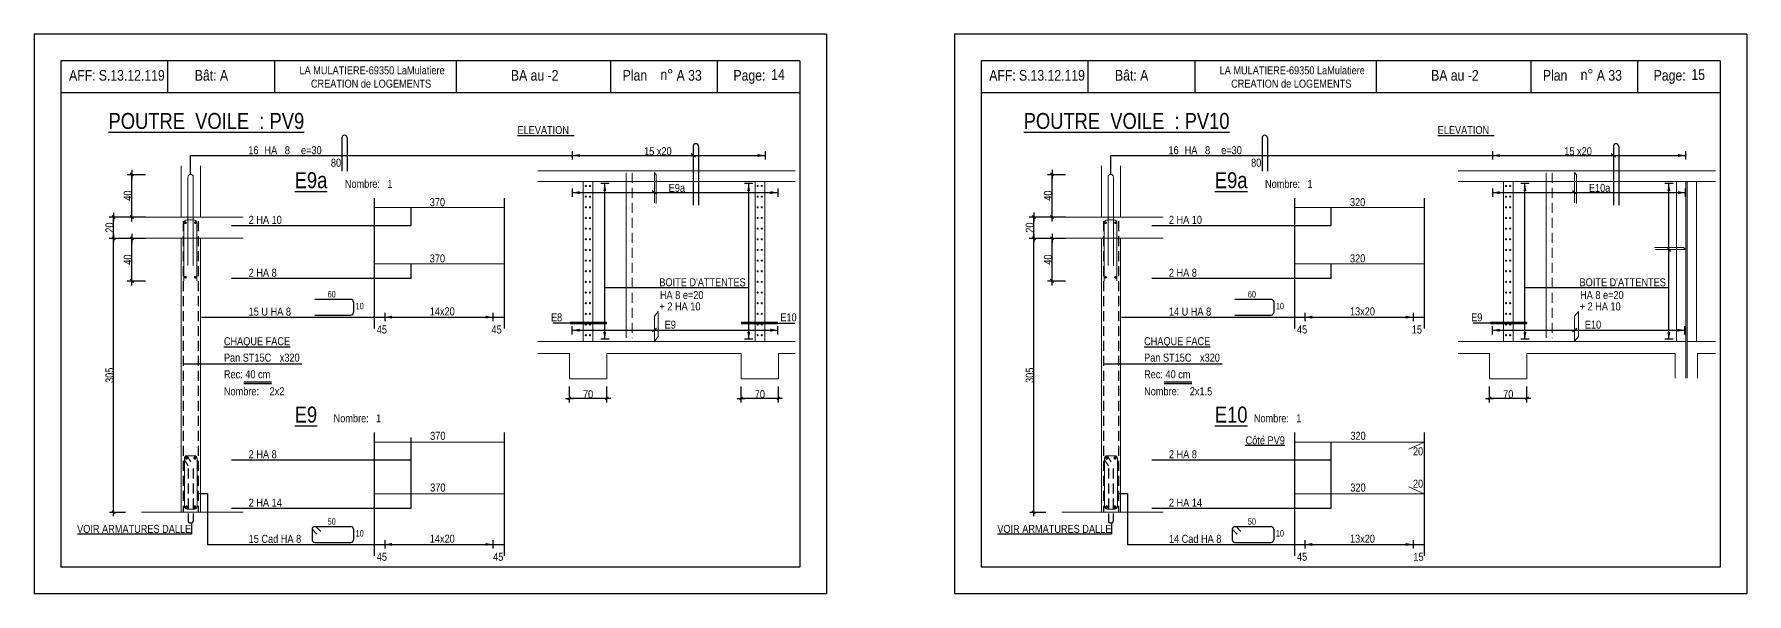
# Model space of a CAD drawing. Header units: metres. Extents: x -9927 to 45032, y -190416 to 12166.
# Drawn here: x 23871 to 27081, y -159147 to -158097 of the extents above; entities that cross this region are included whole.
import ezdxf
from ezdxf.enums import TextEntityAlignment as Align

# ---------------------------------------------------------------- set-up
doc = ezdxf.new("R2010")
doc.units = ezdxf.units.M
doc.header["$PDMODE"] = 65
doc.linetypes.add('CACHE2', pattern=[0.1875, 0.125, -0.0625])
for name, color, linetype in [('01_cote_gen', 4, 'Continuous'), ('01_fenetres', 171, 'Continuous'), ('01_linteaux', 3, 'Continuous'), ('01_sem', 42, 'Continuous'), ('01_texte', 230, 'Continuous'), ('AA_COTES', 2, 'Continuous')]:
    doc.layers.add(name, color=color, linetype=linetype)
doc.styles.add('STYLE2', font='ARIALN.TTF')
doc.dimstyles.new('JB25', dxfattribs={"dimscale": 0.1, "dimtxt": 150, "dimasz": 17, "dimexe": 0.1, "dimexo": 0.1, "dimgap": 0.09, "dimtad": 1, "dimdec": 1, "dimlfac": 0.5, "dimdsep": 46, "dimtxsty": 'STYLE2', "dimblk1": 'BOND_G', "dimblk2": 'BOND_D', "dimsah": 1, "dimcen": 1.5, "dimdle": 0.01, "dimse1": 1, "dimse2": 1, "dimclrd": 4, "dimclre": 2, "dimclrt": 5, "dimadec": 0, "dimazin": 0, "dimtfac": 2.333333, "dimtdec": 1, "dimtix": 1, "dimtmove": 2, "dimatfit": 3, "dimldrblk": 'BOND_G', "dimfxl": 1, "dimtolj": 1, "dimtzin": 0, "dimarcsym": 0})
doc.dimstyles.new('JB50', dxfattribs={"dimscale": 0.1, "dimtxt": 150, "dimasz": 15, "dimexe": 0.1, "dimexo": 0.1, "dimgap": 0.09, "dimtad": 1, "dimdec": 1, "dimdsep": 46, "dimtxsty": 'STYLE2', "dimblk1": 'BOND_G', "dimblk2": 'BOND_D', "dimsah": 1, "dimcen": 1.5, "dimdle": 0.01, "dimse1": 1, "dimse2": 1, "dimclrd": 4, "dimclre": 2, "dimclrt": 6, "dimazin": 2, "dimtfac": 2.333333, "dimtdec": 1, "dimtix": 1, "dimtmove": 2, "dimatfit": 3, "dimldrblk": 'BOND_G', "dimfxl": 1, "dimtolj": 1, "dimtzin": 0, "dimarcsym": 0})

# ---------------------------------------------------------------- blocks, each defined once
blk = doc.blocks.new('BOND_G')
at = {"layer": 'AA_COTES', "color": 0}
for p, q in [((5, 0), (-5, 0)), ((1.8, 1.8), (-1.8, -1.8)), ((0, -5), (0, 15))]:
    blk.add_line(p, q, dxfattribs=at)
blk = doc.blocks.new('BOND_D')
at = {"layer": 'AA_COTES', "color": 0}
for p, q in [((5, 0), (-5, 0)), ((-1.8, -1.8), (1.8, 1.8)), ((0, 5), (0, -15))]:
    blk.add_line(p, q, dxfattribs=at)
blk = doc.blocks.new('*D1509')
at = {"layer": '01_cote_gen', "color": 4, "linetype": 'Continuous', "lineweight": -2, "transparency": 16777216}
blk.add_line((24054.4, -158558), (24054.4, -158481.4), dxfattribs=at)
at = {"layer": 'DEFPOINTS', "color": 0, "linetype": 'Continuous', "lineweight": 0, "transparency": 16777216}
for p in [(24054.4, -158479.7), (24128.7, -158479.7), (24134.2, -158559.7)]:
    blk.add_point(p, dxfattribs=at)
at = {"layer": '01_cote_gen', "color": 4, "linetype": 'Continuous', "lineweight": -2, "transparency": 16777216, "xscale": 1.7, "yscale": 1.7, "zscale": 1.7}
for name, p, rotation in [('BOND_D', (24054.4, -158479.7), 90), ('BOND_G', (24054.4, -158559.7), 270)]:
    blk.add_blockref(name, p, dxfattribs=dict(at, rotation=rotation))
at = {"layer": '01_cote_gen', "color": 5, "linetype": 'Continuous', "lineweight": 0, "transparency": 16777216, "insert": (24046.7, -158519.7), "char_height": 15, "attachment_point": 5, "rotation": 90, "style": 'STYLE2'}
blk.add_mtext('\\A1;40', dxfattribs=at)
blk = doc.blocks.new('*D1510')
at = {"layer": '01_cote_gen', "color": 4, "linetype": 'Continuous', "lineweight": -2, "transparency": 16777216}
blk.add_line((24020.3, -158478), (24020.3, -158441.4), dxfattribs=at)
at = {"layer": 'DEFPOINTS', "color": 0, "linetype": 'Continuous', "lineweight": 0, "transparency": 16777216}
for p in [(24020.3, -158439.7), (24095.9, -158439.7), (24095.9, -158479.7)]:
    blk.add_point(p, dxfattribs=at)
at = {"layer": '01_cote_gen', "color": 4, "linetype": 'Continuous', "lineweight": -2, "transparency": 16777216, "xscale": 1.7, "yscale": 1.7, "zscale": 1.7}
for name, p, rotation in [('BOND_D', (24020.3, -158439.7), 90), ('BOND_G', (24020.3, -158479.7), 270)]:
    blk.add_blockref(name, p, dxfattribs=dict(at, rotation=rotation))
at = {"layer": '01_cote_gen', "color": 5, "linetype": 'Continuous', "lineweight": 0, "transparency": 16777216, "insert": (24012.6, -158459.7), "char_height": 15, "attachment_point": 5, "rotation": 90, "style": 'STYLE2'}
blk.add_mtext('\\A1;20', dxfattribs=at)
blk = doc.blocks.new('*D1511')
at = {"layer": '01_cote_gen', "color": 4, "lineweight": -2, "transparency": 16777216}
blk.add_line((24054.4, -158438), (24054.4, -158361.4), dxfattribs=at)
at = {"layer": 'DEFPOINTS', "color": 0, "lineweight": 0, "transparency": 16777216}
for p in [(24054.4, -158359.7), (24150.8, -158359.7), (24119.3, -158439.7)]:
    blk.add_point(p, dxfattribs=at)
at = {"layer": '01_cote_gen', "color": 4, "lineweight": -2, "transparency": 16777216, "xscale": 1.7, "yscale": 1.7, "zscale": 1.7}
for name, p, rotation in [('BOND_D', (24054.4, -158359.7), 90), ('BOND_G', (24054.4, -158439.7), 270)]:
    blk.add_blockref(name, p, dxfattribs=dict(at, rotation=rotation))
at = {"layer": '01_cote_gen', "color": 5, "lineweight": 0, "transparency": 16777216, "insert": (24046.7, -158399.7), "char_height": 15, "attachment_point": 5, "rotation": 90, "style": 'STYLE2'}
blk.add_mtext('\\A1;40', dxfattribs=at)
blk = doc.blocks.new('*D1512')
at = {"layer": '01_cote_gen', "color": 4, "lineweight": -2, "transparency": 16777216}
blk.add_line((25265, -158780), (25198, -158780), dxfattribs=at)
at = {"layer": 'DEFPOINTS', "color": 0, "lineweight": 0, "transparency": 16777216}
for p in [(25196.5, -158743.1), (25266.5, -158743.1), (25196.5, -158780)]:
    blk.add_point(p, dxfattribs=at)
at = {"layer": '01_cote_gen', "color": 4, "lineweight": -2, "transparency": 16777216, "xscale": 1.5, "yscale": 1.5, "zscale": 1.5, "rotation": 180}
blk.add_blockref('BOND_D', (25196.5, -158780), dxfattribs=at)
at = {"layer": '01_cote_gen', "color": 4, "lineweight": -2, "transparency": 16777216, "xscale": 1.5, "yscale": 1.5, "zscale": 1.5}
blk.add_blockref('BOND_G', (25266.5, -158780), dxfattribs=at)
at = {"layer": '01_cote_gen', "color": 6, "lineweight": 0, "transparency": 16777216, "insert": (25231.5, -158772.3), "char_height": 15, "attachment_point": 5, "style": 'STYLE2'}
blk.add_mtext('\\A1;70', dxfattribs=at)
blk = doc.blocks.new('*D1508')
at = {"layer": '01_cote_gen', "color": 4, "lineweight": -2, "transparency": 16777216}
blk.add_line((24943, -158780), (24876, -158780), dxfattribs=at)
at = {"layer": 'DEFPOINTS', "color": 0, "lineweight": 0, "transparency": 16777216}
for p in [(24874.5, -158743.1), (24944.5, -158743.1), (24874.5, -158780)]:
    blk.add_point(p, dxfattribs=at)
at = {"layer": '01_cote_gen', "color": 4, "lineweight": -2, "transparency": 16777216, "xscale": 1.5, "yscale": 1.5, "zscale": 1.5, "rotation": 180}
blk.add_blockref('BOND_D', (24874.5, -158780), dxfattribs=at)
at = {"layer": '01_cote_gen', "color": 4, "lineweight": -2, "transparency": 16777216, "xscale": 1.5, "yscale": 1.5, "zscale": 1.5}
blk.add_blockref('BOND_G', (24944.5, -158780), dxfattribs=at)
at = {"layer": '01_cote_gen', "color": 6, "lineweight": 0, "transparency": 16777216, "insert": (24909.5, -158772.3), "char_height": 15, "attachment_point": 5, "style": 'STYLE2'}
blk.add_mtext('\\A1;70', dxfattribs=at)
blk = doc.blocks.new('*D1513')
at = {"layer": '01_cote_gen', "color": 4, "linetype": 'Continuous', "lineweight": -2, "transparency": 16777216}
blk.add_line((25779.1, -158558), (25779.1, -158481.4), dxfattribs=at)
at = {"layer": 'DEFPOINTS', "color": 0, "linetype": 'Continuous', "lineweight": 0, "transparency": 16777216}
for p in [(25779.1, -158479.7), (25853.4, -158479.7), (25858.9, -158559.7)]:
    blk.add_point(p, dxfattribs=at)
at = {"layer": '01_cote_gen', "color": 4, "linetype": 'Continuous', "lineweight": -2, "transparency": 16777216, "xscale": 1.7, "yscale": 1.7, "zscale": 1.7}
for name, p, rotation in [('BOND_D', (25779.1, -158479.7), 90), ('BOND_G', (25779.1, -158559.7), 270)]:
    blk.add_blockref(name, p, dxfattribs=dict(at, rotation=rotation))
at = {"layer": '01_cote_gen', "color": 5, "linetype": 'Continuous', "lineweight": 0, "transparency": 16777216, "insert": (25771.5, -158519.7), "char_height": 15, "attachment_point": 5, "rotation": 90, "style": 'STYLE2'}
blk.add_mtext('\\A1;40', dxfattribs=at)
blk = doc.blocks.new('*D1514')
at = {"layer": '01_cote_gen', "color": 4, "linetype": 'Continuous', "lineweight": -2, "transparency": 16777216}
blk.add_line((25745, -158478), (25745, -158441.4), dxfattribs=at)
at = {"layer": 'DEFPOINTS', "color": 0, "linetype": 'Continuous', "lineweight": 0, "transparency": 16777216}
for p in [(25745, -158439.7), (25820.6, -158439.7), (25820.6, -158479.7)]:
    blk.add_point(p, dxfattribs=at)
at = {"layer": '01_cote_gen', "color": 4, "linetype": 'Continuous', "lineweight": -2, "transparency": 16777216, "xscale": 1.7, "yscale": 1.7, "zscale": 1.7}
for name, p, rotation in [('BOND_D', (25745, -158439.7), 90), ('BOND_G', (25745, -158479.7), 270)]:
    blk.add_blockref(name, p, dxfattribs=dict(at, rotation=rotation))
at = {"layer": '01_cote_gen', "color": 5, "linetype": 'Continuous', "lineweight": 0, "transparency": 16777216, "insert": (25737.4, -158459.7), "char_height": 15, "attachment_point": 5, "rotation": 90, "style": 'STYLE2'}
blk.add_mtext('\\A1;20', dxfattribs=at)
blk = doc.blocks.new('*D1515')
at = {"layer": '01_cote_gen', "color": 4, "lineweight": -2, "transparency": 16777216}
blk.add_line((25779.1, -158438), (25779.1, -158361.4), dxfattribs=at)
at = {"layer": 'DEFPOINTS', "color": 0, "lineweight": 0, "transparency": 16777216}
for p in [(25779.1, -158359.7), (25875.6, -158359.7), (25844, -158439.7)]:
    blk.add_point(p, dxfattribs=at)
at = {"layer": '01_cote_gen', "color": 4, "lineweight": -2, "transparency": 16777216, "xscale": 1.7, "yscale": 1.7, "zscale": 1.7}
for name, p, rotation in [('BOND_D', (25779.1, -158359.7), 90), ('BOND_G', (25779.1, -158439.7), 270)]:
    blk.add_blockref(name, p, dxfattribs=dict(at, rotation=rotation))
at = {"layer": '01_cote_gen', "color": 5, "lineweight": 0, "transparency": 16777216, "insert": (25771.5, -158399.7), "char_height": 15, "attachment_point": 5, "rotation": 90, "style": 'STYLE2'}
blk.add_mtext('\\A1;40', dxfattribs=at)
blk = doc.blocks.new('*D1516')
at = {"layer": '01_cote_gen', "color": 4, "lineweight": -2, "transparency": 16777216}
blk.add_line((26667.7, -158780), (26600.7, -158780), dxfattribs=at)
at = {"layer": 'DEFPOINTS', "color": 0, "lineweight": 0, "transparency": 16777216}
for p in [(26599.2, -158743.1), (26669.2, -158743.1), (26599.2, -158780)]:
    blk.add_point(p, dxfattribs=at)
at = {"layer": '01_cote_gen', "color": 4, "lineweight": -2, "transparency": 16777216, "xscale": 1.5, "yscale": 1.5, "zscale": 1.5, "rotation": 180}
blk.add_blockref('BOND_D', (26599.2, -158780), dxfattribs=at)
at = {"layer": '01_cote_gen', "color": 4, "lineweight": -2, "transparency": 16777216, "xscale": 1.5, "yscale": 1.5, "zscale": 1.5}
blk.add_blockref('BOND_G', (26669.2, -158780), dxfattribs=at)
at = {"layer": '01_cote_gen', "color": 6, "lineweight": 0, "transparency": 16777216, "insert": (26634.2, -158772.3), "char_height": 15, "attachment_point": 5, "style": 'STYLE2'}
blk.add_mtext('\\A1;70', dxfattribs=at)
blk = doc.blocks.new('*D1596')
at = {"layer": '01_cote_gen', "color": 4, "lineweight": -2, "ltscale": 0.5, "transparency": 16777216}
blk.add_line((24020.3, -158992.2), (24020.3, -158481.2), dxfattribs=at)
at = {"layer": 'DEFPOINTS', "color": 0, "lineweight": 0, "ltscale": 0.5, "transparency": 16777216}
for p in [(24020.3, -158479.7), (24089.4, -158479.7), (24089.4, -158993.7)]:
    blk.add_point(p, dxfattribs=at)
at = {"layer": '01_cote_gen', "color": 4, "lineweight": -2, "ltscale": 0.5, "transparency": 16777216, "xscale": 1.5, "yscale": 1.5, "zscale": 1.5}
for name, p, rotation in [('BOND_D', (24020.3, -158479.7), 90), ('BOND_G', (24020.3, -158993.7), 270)]:
    blk.add_blockref(name, p, dxfattribs=dict(at, rotation=rotation))
at = {"layer": '01_cote_gen', "color": 6, "lineweight": 0, "ltscale": 0.5, "transparency": 16777216, "insert": (24012.6, -158736.7), "char_height": 15, "attachment_point": 5, "rotation": 90, "style": 'STYLE2'}
blk.add_mtext('\\A1;305', dxfattribs=at)
blk = doc.blocks.new('*D1597')
at = {"layer": '01_cote_gen', "color": 4, "lineweight": -2, "ltscale": 0.5, "transparency": 16777216}
blk.add_line((25745, -158992.2), (25745, -158481.2), dxfattribs=at)
at = {"layer": 'DEFPOINTS', "color": 0, "lineweight": 0, "ltscale": 0.5, "transparency": 16777216}
for p in [(25745, -158479.7), (25814.1, -158479.7), (25814.1, -158993.7)]:
    blk.add_point(p, dxfattribs=at)
at = {"layer": '01_cote_gen', "color": 4, "lineweight": -2, "ltscale": 0.5, "transparency": 16777216, "xscale": 1.5, "yscale": 1.5, "zscale": 1.5}
for name, p, rotation in [('BOND_D', (25745, -158479.7), 90), ('BOND_G', (25745, -158993.7), 270)]:
    blk.add_blockref(name, p, dxfattribs=dict(at, rotation=rotation))
at = {"layer": '01_cote_gen', "color": 6, "lineweight": 0, "ltscale": 0.5, "transparency": 16777216, "insert": (25737.4, -158736.7), "char_height": 15, "attachment_point": 5, "rotation": 90, "style": 'STYLE2'}
blk.add_mtext('\\A1;305', dxfattribs=at)

msp = doc.modelspace()

# ---------------------------------------------------------------- linework, layer by layer
at = {"layer": '01_cote_gen', "color": 5, "linetype": 'Continuous', "lineweight": 0}
for p, q in [((24980.82, -158356.78), (24980.82, -158666.54)), ((26705.55, -158356.78), (26705.55, -158666.54))]:
    msp.add_line(p, q, dxfattribs=at)
at = {"layer": '01_cote_gen', "color": 5, "linetype": 'CACHE2', "lineweight": 0, "ltscale": 150}
for p, q in [((24991.96, -158356.78), (24991.96, -158667.02)), ((26716.69, -158356.78), (26716.69, -158667.02))]:
    msp.add_line(p, q, dxfattribs=at)
at = {"layer": '01_cote_gen', "lineweight": 0}
msp.add_line((25222.54, -158673.09), (25240.54, -158673.09), dxfattribs=at)
at = {"layer": '01_fenetres', "ltscale": 30}
for p, q in [((23921.49, -158146.73), (23921.49, -159096.73)), ((23921.49, -158146.73), (23921.49, -159096.73)), ((23921.49, -158146.73), (23921.49, -159096.73)), ((25306.49, -158146.73), (23921.49, -158146.73)), ((24121.49, -158146.73), (24121.49, -158206.73)), ((24321.89, -158146.73), (24321.89, -158206.73)), ((24662.06, -158146.73), (24662.06, -158206.73)), ((24952.36, -158206.73), (24952.36, -158146.73)), ((25152.36, -158206.73), (25152.36, -158146.73)), ((25306.49, -158146.73), (25306.49, -159096.73)), ((25646.22, -158146.73), (25646.22, -159096.73)), ((25646.22, -158146.73), (25646.22, -159096.73)), ((25646.22, -158146.73), (25646.22, -159096.73)), ((27031.22, -158146.73), (25646.22, -158146.73)), ((25846.22, -158146.73), (25846.22, -158206.73)), ((26046.62, -158146.73), (26046.62, -158206.73)), ((26386.79, -158146.73), (26386.79, -158206.73)), ((26677.09, -158206.73), (26677.09, -158146.73)), ((26877.09, -158206.73), (26877.09, -158146.73)), ((27031.22, -158146.73), (27031.22, -159096.73)), ((25306.49, -158206.73), (23921.49, -158206.73)), ((27031.22, -158206.73), (25646.22, -158206.73)), ((25306.49, -159096.73), (23921.49, -159096.73)), ((27031.22, -159096.73), (25646.22, -159096.73))]:
    msp.add_line(p, q, dxfattribs=at)
at = {"layer": '01_linteaux', "linetype": 'Continuous'}
for p, q in [((24447.96, -158291.35), (24447.96, -158353.53)), ((24457.96, -158291.35), (24457.96, -158353.53)), ((26172.69, -158291.35), (26172.69, -158353.53)), ((26182.69, -158291.35), (26182.69, -158353.53)), ((25106.59, -158307.23), (25106.59, -158417.26)), ((25116.59, -158307.23), (25116.59, -158417.75)), ((26831.32, -158307.23), (26831.32, -158417.26)), ((26841.32, -158307.23), (26841.32, -158417.75)), ((24397.27, -158594.16), (24464.86, -158594.16)), ((24397.27, -158623.77), (24464.86, -158623.77)), ((24469.86, -158599.16), (24469.86, -158618.77)), ((26122, -158594.16), (26189.59, -158594.16)), ((26122, -158623.77), (26189.59, -158623.77)), ((26194.59, -158599.16), (26194.59, -158618.77)), ((24392.27, -159025.61), (24392.27, -159045.22)), ((24392.27, -159025.61), (24401.28, -159034.61)), ((24397.27, -159020.61), (24464.86, -159020.61)), ((24399.47, -159020.61), (24408.47, -159029.61)), ((24469.86, -159025.61), (24469.86, -159045.22)), ((26117, -159025.61), (26117, -159045.22)), ((26117, -159025.61), (26126.01, -159034.61)), ((26122, -159020.61), (26189.59, -159020.61)), ((26124.2, -159020.61), (26133.2, -159029.61)), ((26194.59, -159025.61), (26194.59, -159045.22)), ((24397.27, -159050.22), (24464.86, -159050.22)), ((26122, -159050.22), (26189.59, -159050.22))]:
    msp.add_line(p, q, dxfattribs=at)
for centre, start, end in [((24452.96, -158291.35), 0, 180), ((25111.59, -158307.23), 90, 180), ((25111.59, -158307.23), 0, 90), ((26177.69, -158291.35), 0, 180), ((26836.32, -158307.23), 90, 180), ((26836.32, -158307.23), 0, 90), ((24464.86, -158599.16), 0, 90), ((24464.86, -158618.77), 270, 0), ((26189.59, -158599.16), 0, 90), ((26189.59, -158618.77), 270, 0), ((24397.27, -159025.61), 90, 180), ((24464.86, -159025.61), 0, 90), ((26122, -159025.61), 90, 180), ((26189.59, -159025.61), 0, 90), ((24397.27, -159045.22), 180, 270), ((24464.86, -159045.22), 270, 0), ((26122, -159045.22), 180, 270), ((26189.59, -159045.22), 270, 0)]:
    msp.add_arc(centre, 5, start, end, dxfattribs=at)
at = {"layer": '01_sem', "color": 2, "lineweight": 0, "ltscale": 7}
for p, q in [((24146.82, -158439.72), (24146.82, -158343.98)), ((24159.47, -158364.72), (24159.47, -158530.77)), ((24169.47, -158364.72), (24169.47, -158530.77)), ((24182.82, -158439.72), (24182.82, -158343.98)), ((24815.38, -158353.09), (25297.89, -158353.09)), ((25033.88, -158356.18), (25033.88, -158412.84)), ((25033.88, -158356.18), (25037.42, -158360.41)), ((25037.42, -158360.41), (25037.42, -158414.33)), ((25871.55, -158439.72), (25871.55, -158343.98)), ((25884.2, -158364.72), (25884.2, -158530.77)), ((25894.2, -158364.72), (25894.2, -158530.77)), ((25907.55, -158439.72), (25907.55, -158343.98)), ((26540.11, -158353.09), (27022.62, -158353.09)), ((26758.61, -158356.18), (26758.61, -158412.84)), ((26758.61, -158356.18), (26762.15, -158360.41)), ((26762.15, -158360.41), (26762.15, -158414.33)), ((24815.38, -158373.09), (25297.89, -158373.09)), ((24900.48, -158373.09), (24900.48, -158673.09)), ((24918.48, -158373.09), (24918.48, -158673.09)), ((25222.54, -158373.09), (25222.54, -158673.09)), ((25240.54, -158373.09), (25240.54, -158673.09)), ((26540.11, -158373.09), (27022.62, -158373.09)), ((26625.21, -158373.09), (26625.21, -158673.09)), ((26643.21, -158373.09), (26643.21, -158673.09)), ((26949.27, -158373.09), (26949.27, -158673.09)), ((26967.27, -158373.09), (26967.27, -158673.09)), ((26969.27, -158373.09), (26969.27, -158673.09)), ((26987.27, -158373.09), (26987.27, -158673.09)), ((24508.7, -158422.09), (24752.18, -158422.09)), ((26233.43, -158422.09), (26476.91, -158422.09)), ((24072.77, -158439.72), (24262.76, -158439.72)), ((24152.1, -158451.32), (24152.1, -158559.72)), ((24170.1, -158445.32), (24158.1, -158445.32)), ((24176.1, -158451.32), (24176.1, -158559.72)), ((25797.5, -158439.72), (25987.49, -158439.72)), ((25876.83, -158451.32), (25876.83, -158559.72)), ((25894.83, -158445.32), (25882.83, -158445.32)), ((25900.83, -158451.32), (25900.83, -158559.72)), ((24072.77, -158479.72), (24262.76, -158479.72)), ((24146.82, -158479.72), (24146.82, -158993.72)), ((24182.82, -158479.72), (24182.82, -158993.72)), ((25797.5, -158479.72), (25987.49, -158479.72)), ((25871.55, -158479.72), (25871.55, -158993.72)), ((25907.55, -158479.72), (25907.55, -158993.72)), ((24508.7, -158527.67), (24752.18, -158527.67)), ((26233.43, -158527.67), (26476.91, -158527.67)), ((26962.39, -158496.89), (26908.46, -158496.89)), ((26966.62, -158500.43), (26909.96, -158500.43)), ((26966.62, -158500.43), (26962.39, -158496.89)), ((25033.88, -158625.6), (25041.16, -158616.89)), ((25041.16, -158663.93), (25041.16, -158616.89)), ((26758.61, -158625.6), (26765.89, -158616.89)), ((26765.89, -158663.93), (26765.89, -158616.89)), ((25033.88, -158672.64), (25033.88, -158625.6)), ((26758.61, -158672.64), (26758.61, -158625.6)), ((24815.38, -158673.09), (25297.89, -158673.09)), ((25033.88, -158672.64), (25041.16, -158663.93)), ((26540.11, -158673.09), (26967.27, -158673.09)), ((26758.61, -158672.64), (26765.89, -158663.93)), ((26967.27, -158673.09), (26967.27, -158741.99)), ((26969.27, -158673.09), (26969.27, -158741.99)), ((26969.27, -158673.09), (27022.62, -158673.09)), ((24815.38, -158696.09), (24874.48, -158696.09)), ((24874.48, -158696.09), (24874.48, -158741.99)), ((24944.48, -158696.09), (25196.54, -158696.09)), ((24944.48, -158696.09), (24944.48, -158743.09)), ((25196.54, -158696.09), (25196.54, -158743.09)), ((25266.54, -158696.09), (25297.89, -158696.09)), ((25266.54, -158696.09), (25266.54, -158743.09)), ((26540.11, -158696.09), (26599.21, -158696.09)), ((26599.21, -158696.09), (26599.21, -158741.99)), ((26669.21, -158696.09), (26947.27, -158696.09)), ((26669.21, -158696.09), (26669.21, -158743.09)), ((26947.27, -158696.09), (26947.27, -158741.99)), ((26989.19, -158696.09), (27022.62, -158696.09)), ((26989.19, -158696.09), (26989.19, -158741.99)), ((24874.48, -158743.09), (24944.48, -158743.09)), ((25196.54, -158743.09), (25266.54, -158743.09)), ((26599.21, -158743.09), (26669.21, -158743.09)), ((24508.7, -158861.95), (24752.18, -158861.95)), ((26233.43, -158861.95), (26476.91, -158861.95)), ((26476.91, -158861.95), (26447.59, -158875.29)), ((24152.82, -158892.72), (24152.82, -158982.72)), ((24152.82, -158895.5), (24160.17, -158906.7)), ((24157.82, -158887.72), (24171.82, -158887.72)), ((24157.82, -158887.72), (24165.17, -158898.91)), ((24176.82, -158892.72), (24176.82, -158982.72)), ((25877.55, -158892.72), (25877.55, -158982.72)), ((25877.55, -158895.5), (25884.9, -158906.7)), ((25882.55, -158887.72), (25896.55, -158887.72)), ((25882.55, -158887.72), (25889.9, -158898.91)), ((25901.55, -158892.72), (25901.55, -158982.72)), ((26476.91, -158959.12), (26447.59, -158945.78)), ((24508.7, -158959.12), (24752.18, -158959.12)), ((26233.43, -158959.12), (26476.91, -158959.12)), ((24072.77, -158993.72), (24262.76, -158993.72)), ((24089.4, -158993.72), (24241.7, -158993.72)), ((24157.82, -158987.72), (24171.82, -158987.72)), ((25797.5, -158993.72), (25987.49, -158993.72)), ((25814.13, -158993.72), (25966.43, -158993.72)), ((25882.55, -158987.72), (25896.55, -158987.72))]:
    msp.add_line(p, q, dxfattribs=at)
at = {"layer": '01_sem', "color": 2, "lineweight": 0, "ltscale": 7, "flags": 128}
for points, const_width in [([(24904.34, -158381.46, 1), (24906.34, -158381.46, 1)], 2), ([(24904.34, -158401.46, 1), (24906.34, -158401.46, 1)], 2), ([(24912.05, -158381.46, 1), (24914.05, -158381.46, 1)], 2), ([(24912.05, -158401.46, 1), (24914.05, -158401.46, 1)], 2), ([(25226.4, -158381.46, 1), (25228.4, -158381.46, 1)], 2), ([(25226.4, -158401.46, 1), (25228.4, -158401.46, 1)], 2), ([(25234.11, -158381.46, 1), (25236.11, -158381.46, 1)], 2), ([(25234.11, -158401.46, 1), (25236.11, -158401.46, 1)], 2), ([(26629.07, -158381.46, 1), (26631.07, -158381.46, 1)], 2), ([(26629.07, -158401.46, 1), (26631.07, -158401.46, 1)], 2), ([(26636.78, -158381.46, 1), (26638.78, -158381.46, 1)], 2), ([(26636.78, -158401.46, 1), (26638.78, -158401.46, 1)], 2), ([(24904.34, -158421.46, 1), (24906.34, -158421.46, 1)], 2), ([(24912.05, -158421.46, 1), (24914.05, -158421.46, 1)], 2), ([(25226.4, -158421.46, 1), (25228.4, -158421.46, 1)], 2), ([(25234.11, -158421.46, 1), (25236.11, -158421.46, 1)], 2), ([(26629.07, -158421.46, 1), (26631.07, -158421.46, 1)], 2), ([(26636.78, -158421.46, 1), (26638.78, -158421.46, 1)], 2), ([(24154.93, -158449.21, -1), (24154.93, -158451.71, -1)], 2.5), ([(24173.27, -158449.21, 1), (24173.27, -158451.71, 1)], 2.5), ([(24904.34, -158441.46, 1), (24906.34, -158441.46, 1)], 2), ([(24904.34, -158461.46, 1), (24906.34, -158461.46, 1)], 2), ([(24912.05, -158441.46, 1), (24914.05, -158441.46, 1)], 2), ([(24912.05, -158461.46, 1), (24914.05, -158461.46, 1)], 2), ([(25226.4, -158441.46, 1), (25228.4, -158441.46, 1)], 2), ([(25226.4, -158461.46, 1), (25228.4, -158461.46, 1)], 2), ([(25234.11, -158441.46, 1), (25236.11, -158441.46, 1)], 2), ([(25234.11, -158461.46, 1), (25236.11, -158461.46, 1)], 2), ([(25879.66, -158449.21, -1), (25879.66, -158451.71, -1)], 2.5), ([(25898, -158449.21, 1), (25898, -158451.71, 1)], 2.5), ([(26629.07, -158441.46, 1), (26631.07, -158441.46, 1)], 2), ([(26629.07, -158461.46, 1), (26631.07, -158461.46, 1)], 2), ([(26636.78, -158441.46, 1), (26638.78, -158441.46, 1)], 2), ([(26636.78, -158461.46, 1), (26638.78, -158461.46, 1)], 2), ([(24904.34, -158481.46, 1), (24906.34, -158481.46, 1)], 2), ([(24912.05, -158481.46, 1), (24914.05, -158481.46, 1)], 2), ([(25226.4, -158481.46, 1), (25228.4, -158481.46, 1)], 2), ([(25234.11, -158481.46, 1), (25236.11, -158481.46, 1)], 2), ([(26629.07, -158481.46, 1), (26631.07, -158481.46, 1)], 2), ([(26636.78, -158481.46, 1), (26638.78, -158481.46, 1)], 2), ([(24904.34, -158501.46, 1), (24906.34, -158501.46, 1)], 2), ([(24904.34, -158521.46, 1), (24906.34, -158521.46, 1)], 2), ([(24912.05, -158501.46, 1), (24914.05, -158501.46, 1)], 2), ([(24912.05, -158521.46, 1), (24914.05, -158521.46, 1)], 2), ([(25226.4, -158501.46, 1), (25228.4, -158501.46, 1)], 2), ([(25226.4, -158521.46, 1), (25228.4, -158521.46, 1)], 2), ([(25234.11, -158501.46, 1), (25236.11, -158501.46, 1)], 2), ([(25234.11, -158521.46, 1), (25236.11, -158521.46, 1)], 2), ([(26629.07, -158501.46, 1), (26631.07, -158501.46, 1)], 2), ([(26629.07, -158521.46, 1), (26631.07, -158521.46, 1)], 2), ([(26636.78, -158501.46, 1), (26638.78, -158501.46, 1)], 2), ([(26636.78, -158521.46, 1), (26638.78, -158521.46, 1)], 2), ([(24154.93, -158551.48, -1), (24154.93, -158553.98, -1)], 2.5), ([(24173.27, -158551.48, 1), (24173.27, -158553.98, 1)], 2.5), ([(24904.34, -158541.46, 1), (24906.34, -158541.46, 1)], 2), ([(24904.34, -158561.46, 1), (24906.34, -158561.46, 1)], 2), ([(24912.05, -158541.46, 1), (24914.05, -158541.46, 1)], 2), ([(24912.05, -158561.46, 1), (24914.05, -158561.46, 1)], 2), ([(25226.4, -158541.46, 1), (25228.4, -158541.46, 1)], 2), ([(25226.4, -158561.46, 1), (25228.4, -158561.46, 1)], 2), ([(25234.11, -158541.46, 1), (25236.11, -158541.46, 1)], 2), ([(25234.11, -158561.46, 1), (25236.11, -158561.46, 1)], 2), ([(25879.66, -158551.48, -1), (25879.66, -158553.98, -1)], 2.5), ([(25898, -158551.48, 1), (25898, -158553.98, 1)], 2.5), ([(26629.07, -158541.46, 1), (26631.07, -158541.46, 1)], 2), ([(26629.07, -158561.46, 1), (26631.07, -158561.46, 1)], 2), ([(26636.78, -158541.46, 1), (26638.78, -158541.46, 1)], 2), ([(26636.78, -158561.46, 1), (26638.78, -158561.46, 1)], 2), ([(24904.34, -158581.46, 1), (24906.34, -158581.46, 1)], 2), ([(24912.05, -158581.46, 1), (24914.05, -158581.46, 1)], 2), ([(25226.4, -158581.46, 1), (25228.4, -158581.46, 1)], 2), ([(25234.11, -158581.46, 1), (25236.11, -158581.46, 1)], 2), ([(26629.07, -158581.46, 1), (26631.07, -158581.46, 1)], 2), ([(26636.78, -158581.46, 1), (26638.78, -158581.46, 1)], 2), ([(24904.34, -158601.46, 1), (24906.34, -158601.46, 1)], 2), ([(24904.34, -158621.46, 1), (24906.34, -158621.46, 1)], 2), ([(24912.05, -158601.46, 1), (24914.05, -158601.46, 1)], 2), ([(24912.05, -158621.46, 1), (24914.05, -158621.46, 1)], 2), ([(25226.4, -158601.46, 1), (25228.4, -158601.46, 1)], 2), ([(25226.4, -158621.46, 1), (25228.4, -158621.46, 1)], 2), ([(25234.11, -158601.46, 1), (25236.11, -158601.46, 1)], 2), ([(25234.11, -158621.46, 1), (25236.11, -158621.46, 1)], 2), ([(26629.07, -158601.46, 1), (26631.07, -158601.46, 1)], 2), ([(26629.07, -158621.46, 1), (26631.07, -158621.46, 1)], 2), ([(26636.78, -158601.46, 1), (26638.78, -158601.46, 1)], 2), ([(26636.78, -158621.46, 1), (26638.78, -158621.46, 1)], 2), ([(24904.34, -158641.46, 1), (24906.34, -158641.46, 1)], 2), ([(24912.05, -158641.46, 1), (24914.05, -158641.46, 1)], 2), ([(25226.4, -158641.46, 1), (25228.4, -158641.46, 1)], 2), ([(25234.11, -158641.46, 1), (25236.11, -158641.46, 1)], 2), ([(26629.07, -158641.46, 1), (26631.07, -158641.46, 1)], 2), ([(26636.78, -158641.46, 1), (26638.78, -158641.46, 1)], 2), ([(24904.34, -158661.46, 1), (24906.34, -158661.46, 1)], 2), ([(24912.05, -158661.46, 1), (24914.05, -158661.46, 1)], 2), ([(25226.4, -158661.46, 1), (25228.4, -158661.46, 1)], 2), ([(25234.11, -158661.46, 1), (25236.11, -158661.46, 1)], 2), ([(26629.07, -158661.46, 1), (26631.07, -158661.46, 1)], 2), ([(26636.78, -158661.46, 1), (26638.78, -158661.46, 1)], 2), ([(24155.34, -158892.02, 1), (24158.34, -158892.02, 1)], 3), ([(24170.98, -158892.02, 1), (24173.98, -158892.02, 1)], 3), ([(25880.07, -158892.02, 1), (25883.07, -158892.02, 1)], 3), ([(25895.71, -158892.02, 1), (25898.71, -158892.02, 1)], 3), ([(24155.34, -158983.87, 1), (24158.34, -158983.87, 1)], 3), ([(24170.98, -158983.87, 1), (24173.98, -158983.87, 1)], 3), ([(25880.07, -158983.87, 1), (25883.07, -158983.87, 1)], 3), ([(25895.71, -158983.87, 1), (25898.71, -158983.87, 1)], 3)]:
    msp.add_lwpolyline(points, format="xyb", close=True, dxfattribs=dict(at, const_width=const_width))
at = {"layer": '01_sem', "color": 2, "lineweight": 0, "ltscale": 7}
for centre, radius, start, end in [((24164.47, -158364.72), 5, 0, 180), ((25889.2, -158364.72), 5, 0, 180), ((24158.1, -158451.32), 6, 90, 180), ((24170.1, -158451.32), 6, 0, 90), ((25882.83, -158451.32), 6, 90, 180), ((25894.83, -158451.32), 6, 0, 90), ((24157.82, -158892.72), 5, 90, 180), ((24171.82, -158892.72), 5, 0, 90), ((25882.55, -158892.72), 5, 90, 180), ((25896.55, -158892.72), 5, 0, 90), ((24157.82, -158982.72), 5, 180, 270), ((24171.82, -158982.72), 5, 270, 0), ((25882.55, -158982.72), 5, 180, 270), ((25896.55, -158982.72), 5, 270, 0)]:
    msp.add_arc(centre, radius, start, end, dxfattribs=at)
at = {"layer": '01_texte', "ltscale": 30}
for p, q in [((23871.49, -158096.73), (23871.49, -159146.73)), ((25356.49, -158096.73), (23871.49, -158096.73)), ((25356.49, -158096.73), (25356.49, -159146.73)), ((25596.22, -158096.73), (25596.22, -159146.73)), ((27081.22, -158096.73), (25596.22, -158096.73)), ((27081.22, -158096.73), (27081.22, -159146.73)), ((24164.47, -158324.33), (25241.39, -158324.33)), ((24164.47, -158359.72), (24164.47, -158324.33)), ((24879.86, -158316.27), (24879.86, -158331.91)), ((25110.72, -158327.64), (25102.45, -158321.02)), ((25241.39, -158316.27), (25241.39, -158331.91)), ((25889.2, -158324.33), (26966.12, -158324.33)), ((25889.2, -158359.72), (25889.2, -158324.33)), ((26604.59, -158316.27), (26604.59, -158331.91)), ((26835.46, -158327.64), (26827.18, -158321.02)), ((26966.12, -158316.27), (26966.12, -158331.91)), ((24879.86, -158385.94), (24879.86, -158401.58)), ((24879.86, -158394), (25265.27, -158394)), ((24948.9, -158377), (24933.26, -158377)), ((24940.84, -158669.23), (24940.84, -158377)), ((25038.02, -158397.31), (25029.75, -158390.69)), ((25218.62, -158377), (25202.98, -158377)), ((25210.56, -158669.23), (25210.56, -158377)), ((25265.27, -158385.94), (25265.27, -158401.58)), ((26604.59, -158385.94), (26604.59, -158401.58)), ((26604.59, -158394), (26966.04, -158394)), ((26673.63, -158377), (26657.99, -158377)), ((26665.57, -158669.23), (26665.57, -158377)), ((26762.75, -158397.31), (26754.48, -158390.69)), ((26943.35, -158377), (26927.71, -158377)), ((26935.29, -158669.23), (26935.29, -158377)), ((26966.04, -158385.94), (26966.04, -158401.58)), ((24508.7, -158404.14), (24508.7, -158648.77)), ((24577.71, -158455.49), (24577.71, -158422.09)), ((24752.18, -158404.14), (24752.18, -158648.77)), ((26233.43, -158404.14), (26233.43, -158648.77)), ((26302.44, -158455.49), (26302.44, -158422.09)), ((26476.91, -158404.14), (26476.91, -158648.77)), ((24241.3, -158455.49), (24577.71, -158455.49)), ((25966.03, -158455.49), (26302.44, -158455.49)), ((26931.98, -158496.29), (26938.6, -158504.56)), ((24577.71, -158554.78), (24577.71, -158527.67)), ((26302.44, -158554.78), (26302.44, -158527.67)), ((24241.3, -158554.78), (24577.71, -158554.78)), ((25966.03, -158554.78), (26302.44, -158554.78)), ((24528.41, -158619.57), (24528.41, -158635.21)), ((24731.09, -158619.57), (24731.09, -158635.21)), ((26253.14, -158619.57), (26253.14, -158635.21)), ((26455.82, -158619.57), (26455.82, -158635.21)), ((24184.87, -158627.63), (24752.18, -158627.63)), ((24944.71, -158638.68), (24843.97, -158638.68)), ((24879.86, -158660.25), (24879.86, -158644.61)), ((24879.86, -158652.19), (25265.27, -158652.19)), ((25038.02, -158648.88), (25029.75, -158655.5)), ((25196.32, -158638.68), (25297.05, -158638.68)), ((25265.27, -158660.25), (25265.27, -158644.61)), ((25909.6, -158627.63), (26476.91, -158627.63)), ((26669.44, -158638.68), (26568.7, -158638.68)), ((26604.59, -158660.25), (26604.59, -158644.61)), ((26604.59, -158652.19), (26965.22, -158652.19)), ((26762.75, -158648.88), (26754.48, -158655.5)), ((26965.22, -158660.25), (26965.22, -158644.61)), ((24948.9, -158669.23), (24933.26, -158669.23)), ((25218.62, -158669.23), (25202.98, -158669.23)), ((26673.63, -158669.23), (26657.99, -158669.23)), ((26943.35, -158669.23), (26927.71, -158669.23)), ((24508.7, -158844.01), (24508.7, -159075.23)), ((24752.18, -158844.01), (24752.18, -159075.23)), ((26233.43, -158844.01), (26233.43, -159075.23)), ((26476.91, -158844.01), (26476.91, -159075.23)), ((24577.71, -158986.23), (24577.71, -158853.54)), ((26302.44, -158986.23), (26302.44, -158861.95)), ((24241.3, -158895.36), (24577.71, -158895.36)), ((25966.03, -158895.36), (26302.44, -158895.36)), ((24176.82, -158958.69), (24195.99, -158958.69)), ((24195.99, -158958.69), (24195.99, -159054.08)), ((25901.55, -158958.69), (25920.72, -158958.69)), ((25920.72, -158958.69), (25920.72, -159054.08)), ((24241.3, -158986.23), (24577.71, -158986.23)), ((25966.03, -158986.23), (26302.44, -158986.23)), ((24166.11, -159035), (23952.32, -159035)), ((24166.11, -159013.77), (24166.11, -159035)), ((25890.85, -159035), (25677.05, -159035)), ((25890.85, -159013.77), (25890.85, -159035)), ((24195.99, -159054.08), (24752.18, -159054.08)), ((24528.41, -159046.02), (24528.41, -159061.66)), ((24731.09, -159046.02), (24731.09, -159061.66)), ((25920.72, -159054.08), (26476.91, -159054.08)), ((26253.14, -159046.02), (26253.14, -159061.66)), ((26455.82, -159046.02), (26455.82, -159061.66)), ((25356.49, -159146.73), (23871.49, -159146.73)), ((27081.22, -159146.73), (25596.22, -159146.73))]:
    msp.add_line(p, q, dxfattribs=at)
at = {"layer": '01_texte', "linetype": 'CACHE2', "ltscale": 150}
for p, q in [((24150.82, -158447.37), (24150.82, -158993.72)), ((24178.82, -158447.37), (24178.82, -158993.72)), ((25875.55, -158447.37), (25875.55, -158993.72)), ((25903.55, -158447.37), (25903.55, -158993.72)), ((24160.28, -158911.93), (24160.28, -159010.77)), ((24169.11, -158911.93), (24169.11, -159010.77)), ((25885.01, -158911.93), (25885.01, -159010.77)), ((25893.85, -158911.93), (25893.85, -159010.77)), ((24163.28, -159013.77), (24166.11, -159013.77)), ((25888.01, -159013.77), (25890.85, -159013.77))]:
    msp.add_line(p, q, dxfattribs=at)
at = {"layer": '01_texte'}
for p, q in [((24940.84, -158571.7), (25210.56, -158571.7)), ((26665.57, -158571.7), (26935.29, -158571.7)), ((24150.82, -158715.21), (24373.06, -158715.21)), ((25875.55, -158715.21), (26097.79, -158715.21)), ((24316.29, -158749.39), (24264.54, -158749.39)), ((24316.29, -158752.7), (24264.54, -158752.7)), ((26041.03, -158749.39), (25989.27, -158749.39)), ((26041.03, -158752.7), (25989.27, -158752.7)), ((26140.86, -158868.06), (26215.69, -158868.06))]:
    msp.add_line(p, q, dxfattribs=at)
at = {"layer": '01_texte', "ltscale": 30, "const_width": 5, "flags": 128}
for points in [[(24944.71, -158638.68), (24875.68, -158638.68)], [(25196.32, -158638.68), (25265.34, -158638.68)], [(26669.44, -158638.68), (26600.41, -158638.68)]]:
    msp.add_lwpolyline(points, dxfattribs=at)
at = {"layer": '01_texte', "linetype": 'CACHE2', "ltscale": 150}
for centre, start, end in [((24163.28, -159010.77), 180, 270), ((24166.11, -159010.77), 270, 0), ((25888.01, -159010.77), 180, 270), ((25890.85, -159010.77), 270, 0)]:
    msp.add_arc(centre, 3, start, end, dxfattribs=at)
at = {"layer": '01_texte', "ltscale": 30}
for points in [[(24879.86, -158324.33), (24893.68, -158321.58), (24893.68, -158324.33)], [(24879.86, -158324.33), (24893.68, -158327.09), (24893.68, -158324.33)], [(25241.39, -158324.33), (25227.57, -158321.58), (25227.57, -158324.33)], [(25241.39, -158324.33), (25227.57, -158327.09), (25227.57, -158324.33)], [(26604.59, -158324.33), (26618.41, -158321.58), (26618.41, -158324.33)], [(26604.59, -158324.33), (26618.41, -158327.09), (26618.41, -158324.33)], [(26966.12, -158324.33), (26952.3, -158321.58), (26952.3, -158324.33)], [(26966.12, -158324.33), (26952.3, -158327.09), (26952.3, -158324.33)], [(24879.86, -158394), (24893.68, -158391.24), (24893.68, -158394)], [(24879.86, -158394), (24893.68, -158396.75), (24893.68, -158394)], [(24940.84, -158377), (24938.08, -158390.83), (24940.84, -158390.83)], [(24940.84, -158377), (24943.59, -158390.83), (24940.84, -158390.83)], [(25210.56, -158377), (25207.81, -158390.83), (25210.56, -158390.83)], [(25210.56, -158377), (25213.32, -158390.83), (25210.56, -158390.83)], [(25265.27, -158394), (25251.44, -158391.24), (25251.44, -158394)], [(25265.27, -158394), (25251.44, -158396.75), (25251.44, -158394)], [(26604.59, -158394), (26618.41, -158391.24), (26618.41, -158394)], [(26604.59, -158394), (26618.41, -158396.75), (26618.41, -158394)], [(26665.57, -158377), (26662.81, -158390.83), (26665.57, -158390.83)], [(26665.57, -158377), (26668.32, -158390.83), (26665.57, -158390.83)], [(26935.29, -158377), (26932.54, -158390.83), (26935.29, -158390.83)], [(26935.29, -158377), (26938.05, -158390.83), (26935.29, -158390.83)], [(26966.04, -158394), (26952.22, -158391.24), (26952.22, -158394)], [(26966.04, -158394), (26952.22, -158396.75), (26952.22, -158394)], [(24528.41, -158627.63), (24542.24, -158624.87), (24542.24, -158627.63)], [(24731.09, -158627.63), (24717.27, -158624.87), (24717.27, -158627.63)], [(26253.14, -158627.63), (26266.97, -158624.87), (26266.97, -158627.63)], [(26455.82, -158627.63), (26442, -158624.87), (26442, -158627.63)], [(24528.41, -158627.63), (24542.24, -158630.38), (24542.24, -158627.63)], [(24731.09, -158627.63), (24717.27, -158630.38), (24717.27, -158627.63)], [(24879.86, -158652.19), (24893.68, -158649.43), (24893.68, -158652.19)], [(24879.86, -158652.19), (24893.68, -158654.94), (24893.68, -158652.19)], [(24940.77, -158669.23), (24938.01, -158655.41), (24940.77, -158655.41)], [(24940.77, -158669.23), (24943.52, -158655.41), (24940.77, -158655.41)], [(25210.56, -158669.23), (25207.81, -158655.41), (25210.56, -158655.41)], [(25210.56, -158669.23), (25213.32, -158655.41), (25210.56, -158655.41)], [(25265.27, -158652.19), (25251.44, -158649.43), (25251.44, -158652.19)], [(25265.27, -158652.19), (25251.44, -158654.94), (25251.44, -158652.19)], [(26253.14, -158627.63), (26266.97, -158630.38), (26266.97, -158627.63)], [(26455.82, -158627.63), (26442, -158630.38), (26442, -158627.63)], [(26604.59, -158652.19), (26618.41, -158649.43), (26618.41, -158652.19)], [(26604.59, -158652.19), (26618.41, -158654.94), (26618.41, -158652.19)], [(26665.5, -158669.23), (26662.75, -158655.41), (26665.5, -158655.41)], [(26665.5, -158669.23), (26668.25, -158655.41), (26665.5, -158655.41)], [(26935.29, -158669.23), (26932.54, -158655.41), (26935.29, -158655.41)], [(26935.29, -158669.23), (26938.05, -158655.41), (26935.29, -158655.41)], [(26965.22, -158652.19), (26951.4, -158649.43), (26951.4, -158652.19)], [(26965.22, -158652.19), (26951.4, -158654.94), (26951.4, -158652.19)], [(24528.41, -159054.08), (24542.24, -159051.33), (24542.24, -159054.08)], [(24528.41, -159054.08), (24542.24, -159056.84), (24542.24, -159054.08)], [(24731.09, -159054.08), (24717.27, -159051.33), (24717.27, -159054.08)], [(24731.09, -159054.08), (24717.27, -159056.84), (24717.27, -159054.08)], [(26253.14, -159054.08), (26266.97, -159051.33), (26266.97, -159054.08)], [(26253.14, -159054.08), (26266.97, -159056.84), (26266.97, -159054.08)], [(26455.82, -159054.08), (26442, -159051.33), (26442, -159054.08)], [(26455.82, -159054.08), (26442, -159056.84), (26442, -159054.08)]]:
    msp.add_solid(points, dxfattribs=at)

# ---------------------------------------------------------------- texts
at = {"layer": '01_texte', "style": 'STYLE2'}
for s, height, p in [('AFF:', 20, (23936.79, -158183.88)), ('S.13.12.119', 20, (23992.45, -158183.88)), ('Bât: A', 20, (24172.43, -158183.88)), ('LA MULATIERE-69350 LaMulatiere', 15, (24368.58, -158172.01)), ('BA au -2', 20, (24764.88, -158183.88)), ('Plan', 20, (24974.4, -158183.88)), ('n%%D', 20, (25045.09, -158182.43)), ('A 33', 20, (25075.43, -158183.88)), ('Page:', 20, (25182.07, -158183.88)), ('14', 20, (25252.76, -158182.43)), ('AFF:', 20, (25661.52, -158183.88)), ('S.13.12.119', 20, (25717.18, -158183.88)), ('Bât: A', 20, (25897.16, -158183.88)), ('LA MULATIERE-69350 LaMulatiere', 15, (26093.31, -158172.01)), ('BA au -2', 20, (26489.62, -158183.88)), ('Plan', 20, (26699.14, -158183.88)), ('n%%D', 20, (26769.82, -158182.43)), ('A 33', 20, (26800.16, -158183.88)), ('Page:', 20, (26906.8, -158183.88)), ('15', 20, (26977.49, -158182.43)), ('CREATION de LOGEMENTS', 15, (24390.07, -158197.01)), ('CREATION de LOGEMENTS', 15, (26114.8, -158197.01)), ('%%UELEVATION  ', 15, (24777.23, -158284.07)), ('%%UELEVATION  ', 15, (26501.96, -158284.07)), ('HA', 15, (24302.99, -158321.88)), ('8', 15, (24341.15, -158321.88)), ('80', 15, (24427.51, -158345.39)), ('15 x20', 15, (25014.6, -158323.8)), ('HA', 15, (26027.72, -158321.88)), ('8', 15, (26065.89, -158321.88)), ('80', 15, (26152.25, -158345.39)), ('15 x20', 15, (26739.33, -158323.8)), ('%%UE9a', 30, (24359.63, -158385.64)), ('%%UE9a', 30, (26084.36, -158385.64)), ('Nombre:', 15, (24453.6, -158385)), ('1', 15, (24533.22, -158385)), ('E9a', 15, (25060.63, -158392.64)), ('Nombre:', 15, (26178.33, -158385)), ('1', 15, (26257.95, -158385)), ('E10a', 15, (26785.36, -158392.64)), ('370', 15, (24612.79, -158419.3)), ('320', 15, (26337.52, -158419.3)), ('2 HA 10', 15, (24273.42, -158452.54)), ('2 HA 10', 15, (25998.15, -158452.54)), ('370', 15, (24612.79, -158524.88)), ('320', 15, (26337.52, -158524.88)), ('2 HA 8', 15, (24273.42, -158551.82)), ('2 HA 8', 15, (25998.15, -158551.82)), ('60', 12, (24421.33, -158590.61)), ('60', 12, (26146.06, -158590.61)), ('15 U HA 8', 15, (24273.42, -158624.67)), ('10', 12, (24473.84, -158612.82)), ('14x20', 15, (24612.79, -158624.33)), ('E8', 15, (24840.02, -158635.56)), ('E10', 15, (25269.92, -158635.56)), ('14 U HA 8', 15, (25998.15, -158624.67)), ('10', 12, (26198.57, -158612.82)), ('13x20', 15, (26337.52, -158624.33)), ('E9', 15, (26564.75, -158635.56)), ('45', 15, (24513.47, -158658.28)), ('45', 15, (24728.62, -158658.28)), ('E9', 15, (25053.06, -158649.2)), ('45', 15, (26238.2, -158658.28)), ('15', 15, (26453.35, -158658.28)), ('E10', 15, (26777.79, -158649.2)), ('%%UCHAQUE FACE', 15, (24226.96, -158680.3)), ('%%UCHAQUE FACE', 15, (25951.69, -158680.3)), ('Pan ST15C', 15, (24226.96, -158711.09)), ('x320', 15, (24331.7, -158711.09)), ('Pan ST15C', 15, (25951.69, -158711.09)), ('x320', 15, (26056.43, -158711.09)), ('Rec: 40 cm', 15, (24226.96, -158742.37)), ('Rec: 40 cm', 15, (25951.69, -158742.37)), ('Nombre:', 15, (24226.96, -158774.28)), (' 2x2', 15, (24307.81, -158774.28)), ('Nombre:', 15, (25951.69, -158774.28)), (' 2x1.5', 15, (26032.54, -158774.28)), ('%%UE9', 30, (24359.63, -158825.5)), ('Nombre:', 15, (24432.59, -158824.87)), ('1', 15, (24512.22, -158824.87)), ('%%UE10', 30, (26084.36, -158825.5)), ('Nombre:', 15, (26157.33, -158824.87)), ('1', 15, (26236.95, -158824.87)), ('370', 15, (24613.53, -158857.75)), ('320', 15, (26338.26, -158857.75)), ('2 HA 8', 15, (24273.42, -158892.4)), ('2 HA 8', 15, (25998.15, -158892.4)), ('20', 15, (26455.59, -158886.87)), ('370', 15, (24613.53, -158954.92)), ('320', 15, (26338.26, -158954.92)), ('20', 15, (26455.59, -158947.69)), ('2 HA 14', 15, (24273.42, -158983.27)), ('2 HA 14', 15, (25998.15, -158983.27)), ('50', 12, (24421.33, -159017.06)), ('50', 12, (26146.06, -159017.06)), ('VOIR ARMATURES DALLE', 15, (23951.79, -159032.49)), ('15 Cad HA 8', 15, (24273.42, -159051.13)), ('10', 12, (24473.84, -159039.27)), ('14x20', 15, (24612.79, -159050.79)), ('VOIR ARMATURES DALLE', 15, (25676.52, -159032.49)), ('14 Cad HA 8', 15, (25998.15, -159051.13)), ('10', 12, (26198.57, -159039.27)), ('13x20', 15, (26337.52, -159050.79)), ('45', 15, (24513.47, -159084.73)), ('45', 15, (24731.66, -159084.73)), ('45', 15, (26238.2, -159084.73)), ('15', 15, (26456.39, -159084.73))]:
    msp.add_text(s, height=height, dxfattribs=at).set_placement(p)
for s, p in [('%%UPOUTRE  VOILE  : PV9', (24194.17, -158259.48)), ('%%UPOUTRE  VOILE  : PV10', (25918.9, -158259.48))]:
    msp.add_text(s, height=30, dxfattribs=at).set_placement(p, align=Align.MIDDLE)
for s, p in [('16', (24291.78, -158321.88)), ('16', (26016.52, -158321.88)), ("BOITE D'ATTENTES", (25204.88, -158569.68)), ("BOITE D'ATTENTES", (26929.61, -158569.68)), ('HA 8 e=20', (25125.82, -158593.66)), ('HA 8 e=20', (26850.55, -158593.66)), ('+ 2 HA 10 ', (25124.95, -158615)), ('+ 2 HA 10 ', (26849.68, -158615)), ('Côté PV9', (26215.48, -158866.18))]:
    msp.add_text(s, height=15, dxfattribs=at).set_placement(p, align=Align.RIGHT)
for p in [(24390.81, -158321.88), (26115.54, -158321.88)]:
    msp.add_text('e=30', height=15, dxfattribs=at).set_placement(p, align=Align.CENTER)

# ---------------------------------------------------------------- dimensions: what is measured, and where the dimension line sits
at = {"layer": '01_cote_gen', "lineweight": 0}
for base, p1, p2, picture, middle in [((24054.39, -158359.69), (24119.3, -158439.72), (24150.82, -158359.69), '*D1511', (24046.72, -158399.71)), ((25779.12, -158359.69), (25844.03, -158439.72), (25875.55, -158359.69), '*D1515', (25771.45, -158399.71))]:
    dim = msp.add_linear_dim(base=base, p1=p1, p2=p2, angle=90, dimstyle='JB25', dxfattribs=at)
    dim.commit()
    dim.dimension.update_dxf_attribs({"geometry": picture, "text_midpoint": middle})
at = {"layer": '01_cote_gen', "linetype": 'Continuous', "lineweight": 0}
for base, p1, p2, picture, middle in [((24020.29, -158439.72), (24095.88, -158479.72), (24095.88, -158439.72), '*D1510', (24012.63, -158459.72)), ((25745.03, -158439.72), (25820.61, -158479.72), (25820.61, -158439.72), '*D1514', (25737.36, -158459.72)), ((24054.39, -158479.72), (24134.19, -158559.72), (24128.69, -158479.72), '*D1509', (24046.72, -158519.72)), ((25779.12, -158479.72), (25858.92, -158559.72), (25853.42, -158479.72), '*D1513', (25771.45, -158519.72))]:
    dim = msp.add_linear_dim(base=base, p1=p1, p2=p2, angle=90, dimstyle='JB25', dxfattribs=at)
    dim.commit()
    dim.dimension.update_dxf_attribs({"geometry": picture, "text_midpoint": middle})
at = {"layer": '01_cote_gen', "lineweight": 0, "ltscale": 0.5}
for base, p1, p2, picture, middle in [((24020.29, -158479.72), (24089.4, -158993.72), (24089.4, -158479.72), '*D1596', (24012.63, -158736.72)), ((25745.03, -158479.72), (25814.13, -158993.72), (25814.13, -158479.72), '*D1597', (25737.36, -158736.72))]:
    dim = msp.add_linear_dim(base=base, p1=p1, p2=p2, angle=90, text='305', dimstyle='JB50', dxfattribs=at)
    dim.commit()
    dim.dimension.update_dxf_attribs({"geometry": picture, "text_midpoint": middle})
at = {"layer": '01_cote_gen', "lineweight": 0}
for base, p1, p2, picture, middle in [((24874.48, -158780), (24944.48, -158743.09), (24874.48, -158743.09), '*D1508', (24909.48, -158772.33)), ((25196.54, -158780), (25266.54, -158743.09), (25196.54, -158743.09), '*D1512', (25231.54, -158772.33)), ((26599.21, -158780), (26669.21, -158743.09), (26599.21, -158743.09), '*D1516', (26634.21, -158772.33))]:
    dim = msp.add_linear_dim(base=base, p1=p1, p2=p2, dimstyle='JB50', dxfattribs=at)
    dim.commit()
    dim.dimension.update_dxf_attribs({"geometry": picture, "text_midpoint": middle})

doc.saveas('drawing.dxf')
